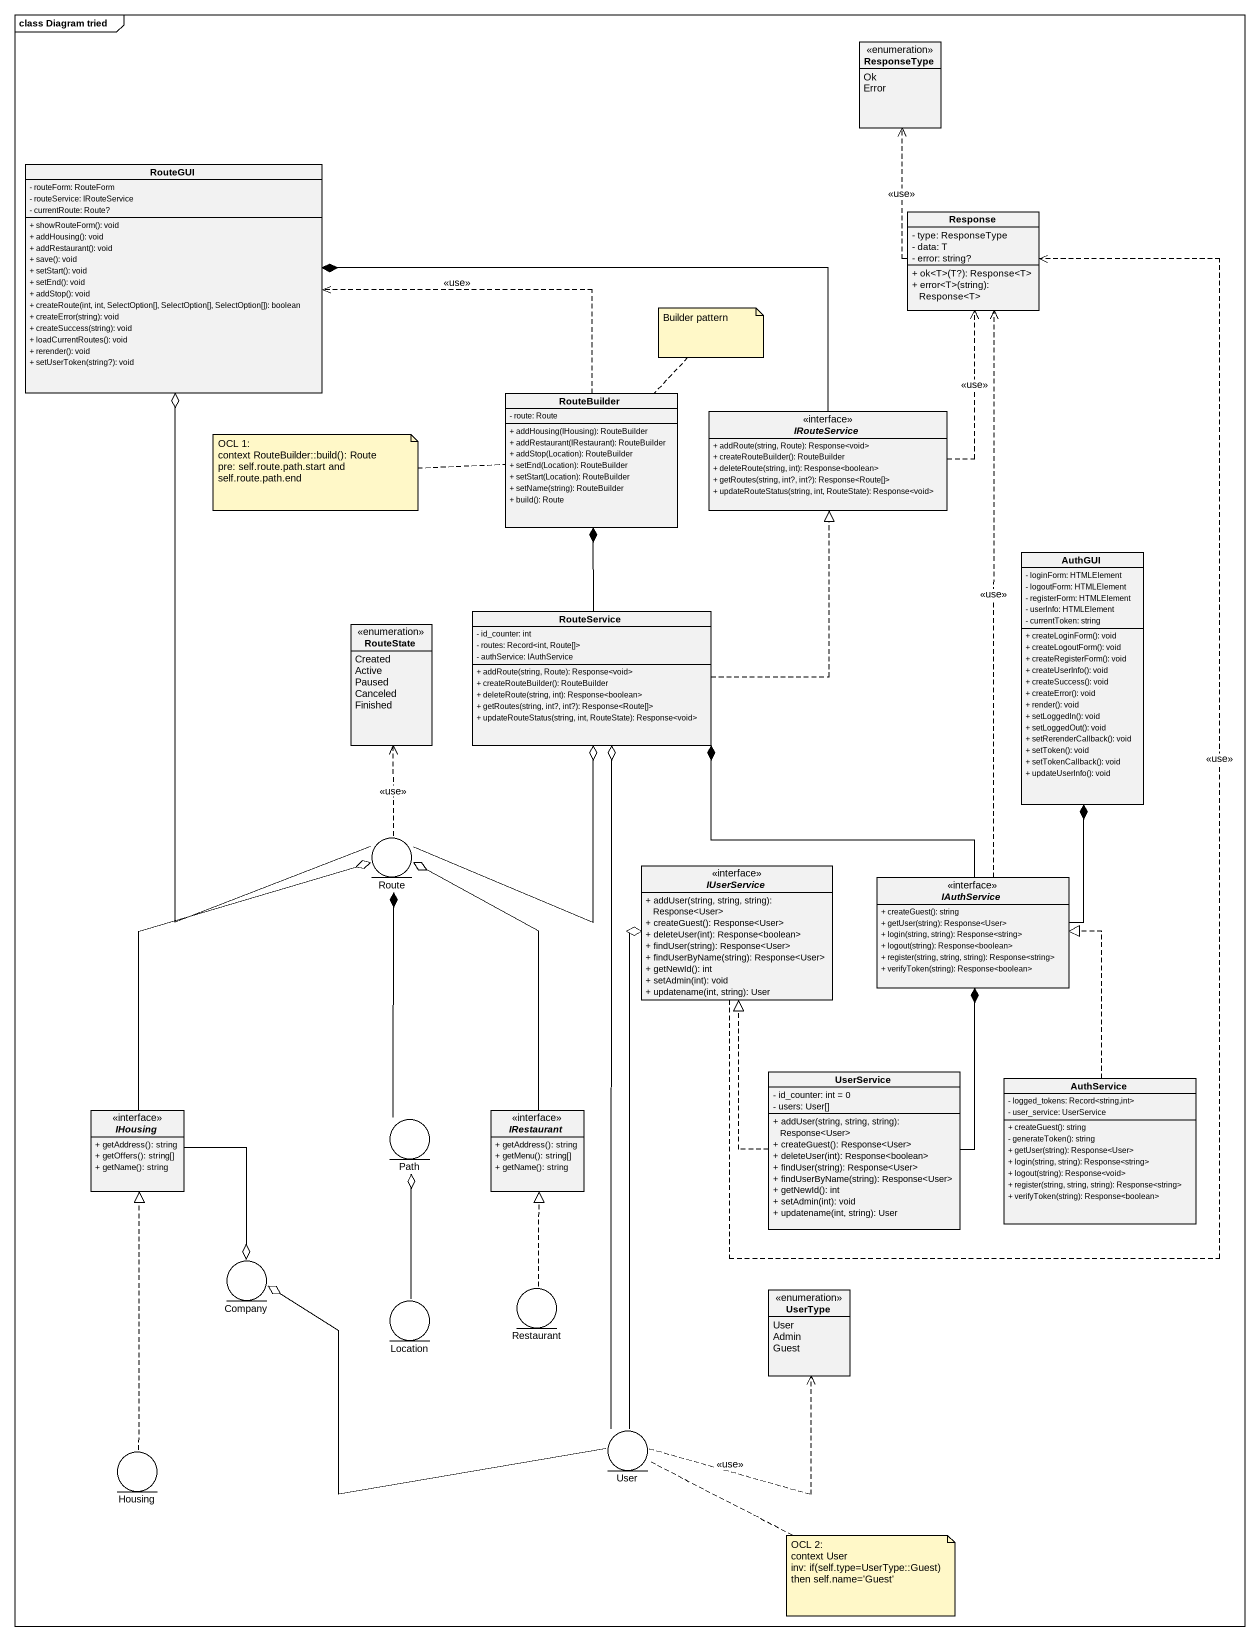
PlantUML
@startuml
mainframe class Diagram tried
allowmixing
hide circle
hide empty members
skinparam classAttributeIconSize 0
enum ResponseType {
  Ok
  Error
}
class RouteGUI {
  - routeForm: RouteForm
  - routeService: IRouteService
  - currentRoute: Route?
  + showRouteForm(): void
  + addHousing(): void
  + addRestaurant(): void
  + save(): void
  + setStart(): void
  + setEnd(): void
  + addStop(): void
  + createRoute(int, int, SelectOption[], SelectOption[], SelectOption[]): boolean
  + createError(string): void
  + createSuccess(string): void
  + loadCurrentRoutes(): void
  + rerender(): void
  + setUserToken(string?): void
}
class Response {
  - type: ResponseType
  - data: T
  - error: string?
  + ok<T>(T?): Response<T>
  + error<T>(string): Response<T>
}
class RouteBuilder {
  - route: Route
  + addHousing(IHousing): RouteBuilder
  + addRestaurant(IRestaurant): RouteBuilder
  + addStop(Location): RouteBuilder
  + setEnd(Location): RouteBuilder
  + setStart(Location): RouteBuilder
  + setName(string): RouteBuilder
  + build(): Route
}
interface IRouteService {
  + addRoute(string, Route): Response<void>
  + createRouteBuilder(): RouteBuilder
  + deleteRoute(string, int): Response<boolean>
  + getRoutes(string, int?, int?): Response<Route[]>
  + updateRouteStatus(string, int, RouteState): Response<void>
}
class AuthGUI {
  - loginForm: HTMLElement
  - logoutForm: HTMLElement
  - registerForm: HTMLElement
  - userInfo: HTMLElement
  - currentToken: string
  + createLoginForm(): void
  + createLogoutForm(): void
  + createRegisterForm(): void
  + createUserInfo(): void
  + createSuccess(): void
  + createError(): void
  + render(): void
  + setLoggedIn(): void
  + setLoggedOut(): void
  + setRerenderCallback(): void
  + setToken(): void
  + setTokenCallback(): void
  + updateUserInfo(): void
}
enum RouteState {
  Created
  Active
  Paused
  Canceled
  Finished
}
class RouteService {
  - id_counter: int
  - routes: Record<int, Route[]>
  - authService: IAuthService
  + addRoute(string, Route): Response<void>
  + createRouteBuilder(): RouteBuilder
  + deleteRoute(string, int): Response<boolean>
  + getRoutes(string, int?, int?): Response<Route[]>
  + updateRouteStatus(string, int, RouteState): Response<void>
}
entity Route
interface IUserService {
  + addUser(string, string, string): Response<User>
  + createGuest(): Response<User>
  + deleteUser(int): Response<boolean>
  + findUser(string): Response<User>
  + findUserByName(string): Response<User>
  + getNewId(): int
  + setAdmin(int): void
  + updatename(int, string): User
}
interface IAuthService {
  + createGuest(): string
  + getUser(string): Response<User>
  + login(string, string): Response<string>
  + logout(string): Response<boolean>
  + register(string, string, string): Response<string>
  + verifyToken(string): Response<boolean>
}
class UserService {
  - id_counter: int = 0
  - users: User[]
  + addUser(string, string, string): Response<User>
  + createGuest(): Response<User>
  + deleteUser(int): Response<boolean>
  + findUser(string): Response<User>
  + findUserByName(string): Response<User>
  + getNewId(): int
  + setAdmin(int): void
  + updatename(int, string): User
}
class AuthService {
  - logged_tokens: Record<string,int>
  - user_service: UserService
  + createGuest(): string
  - generateToken(): string
  + getUser(string): Response<User>
  + login(string, string): Response<string>
  + logout(string): Response<void>
  + register(string, string, string): Response<string>
  + verifyToken(string): Response<boolean>
}
interface IHousing {
  + getAddress(): string
  + getOffers(): string[]
  + getName(): string
}
entity Path
interface IRestaurant {
  + getAddress(): string
  + getMenu(): string[]
  + getName(): string
}
entity Company
entity Restaurant
enum UserType {
  User
  Admin
  Guest
}
entity Location
entity Housing
entity User
Response .up.> ResponseType : <<use>>
RouteBuilder .left.> RouteGUI : <<use>>
IRouteService -left-* RouteGUI
IRouteService .up.> Response : <<use>>
RouteService -up-* RouteBuilder
RouteService .up.|> IRouteService
Route -up-o RouteGUI
Route .up.> RouteState : <<use>>
Route -up-o RouteService
IUserService .up.> Response : <<use>>
IAuthService .up.> Response : <<use>>
IAuthService -up-* AuthGUI
IAuthService -up-* RouteService
UserService .up.|> IUserService
UserService -up-* IAuthService
AuthService .up.|> IAuthService
IHousing -up-o Route
IHousing --o Company
Path -up-* Route
IRestaurant -up-o Route
Restaurant .up.|> IRestaurant
Location -up-o Path
Housing .up.|> IHousing
User -up-o RouteService
User -up-o IUserService
User -left-o Company
User .up.> UserType : <<use>>
note top of RouteBuilder : Builder pattern
note left of RouteBuilder
  OCL 1:
  context RouteBuilder::build(): Route
  pre: self.route.path.start and self.route.path.end
end note
note right of User
  OCL 2:
  context User
  inv: if(self.type=UserType::Guest)
  then self.name='Guest'
end note
@enduml
